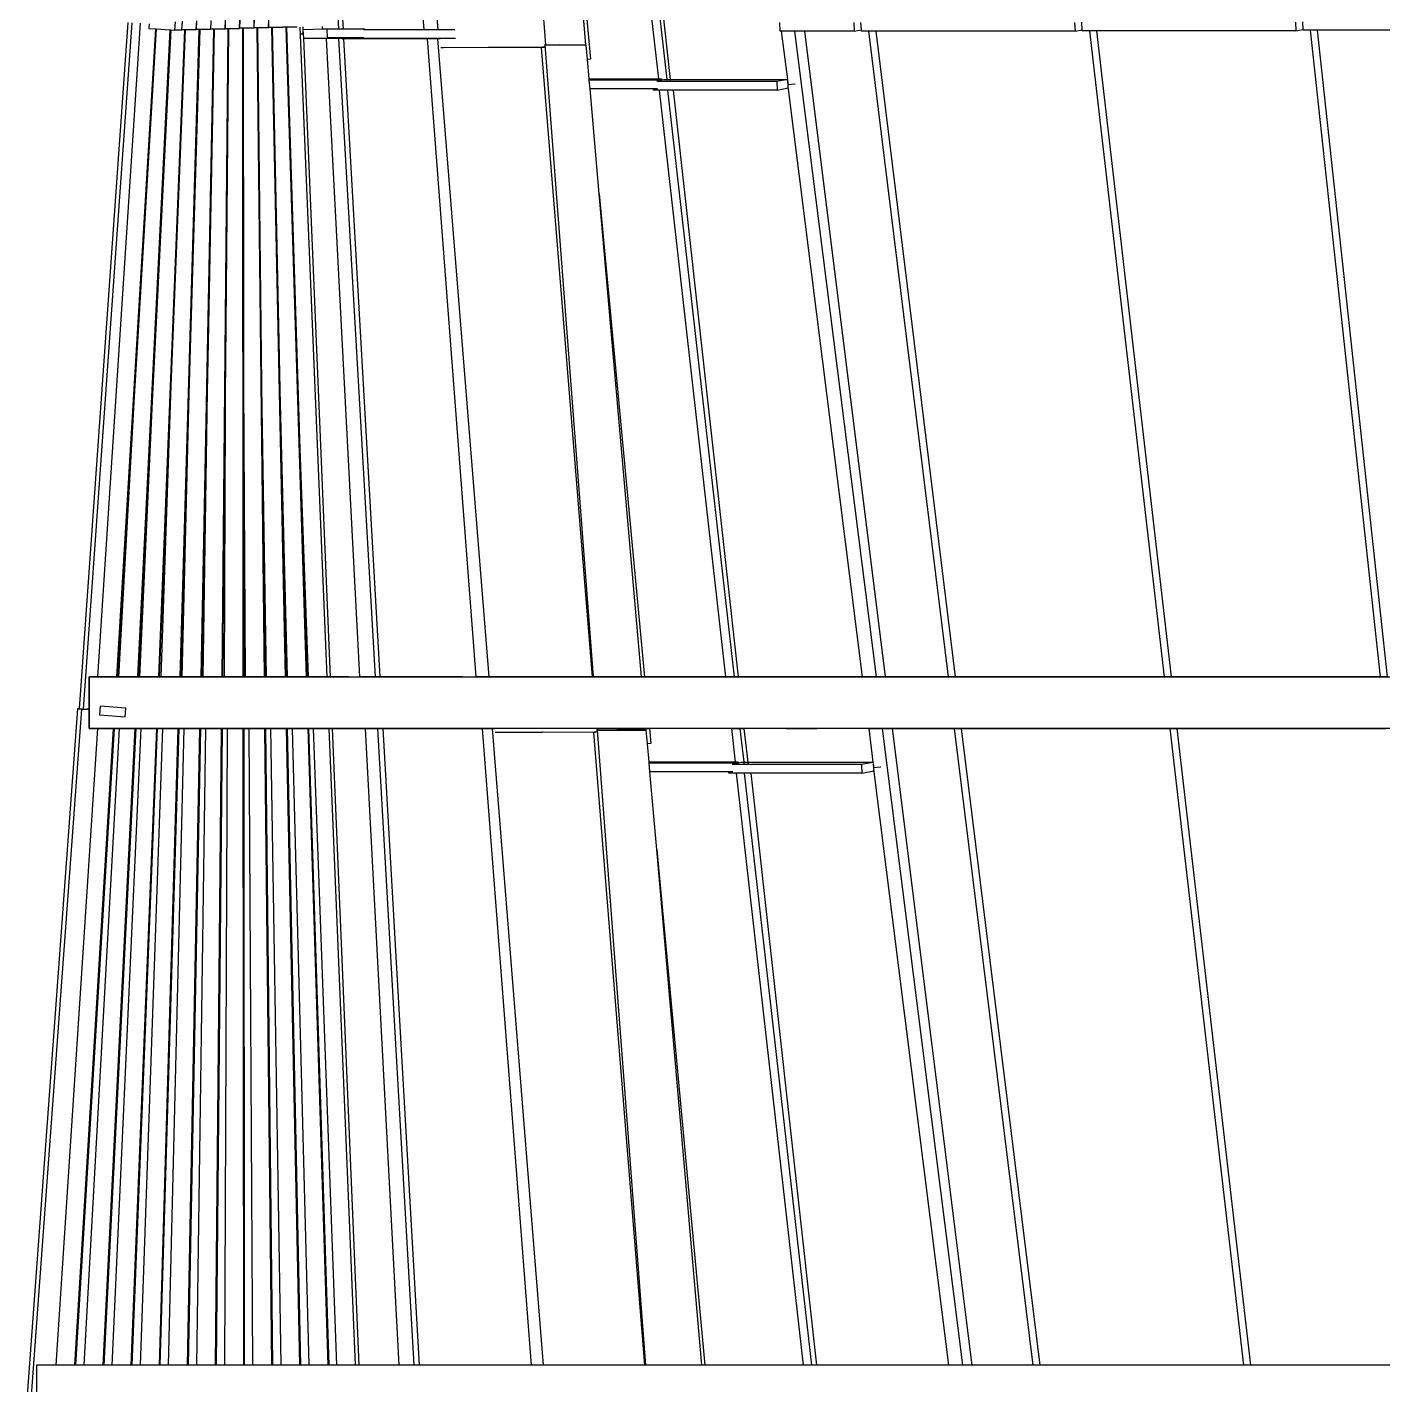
# Model space of a CAD drawing. Header units: millimetres. Extents: x 90964 to 877642, y 656808 to 1438307.
# Drawn here: x 805871 to 813749, y 1261913 to 1269802 of the extents above; entities that cross this region are included whole.
import ezdxf

# ---------------------------------------------------------------- set-up
doc = ezdxf.new("R2010")
doc.units = ezdxf.units.MM
doc.header["$LTSCALE"] = 300
doc.layers.add('ProfileEdges', color=7, linetype='Continuous')
doc.layers.add('SectionCutEdges', color=7, linetype='Continuous')

msp = doc.modelspace()

# ---------------------------------------------------------------- linework, layer by layer
at = {"color": 251}
for p, q in [((807455.5, 1273720.1), (807680.5, 1269790.4)), ((807481.6, 1273718.8), (807706.5, 1269790.4)), ((808177.1, 1269786.3), (807880.8, 1273718.8)), ((808259.3, 1269786.3), (807943.9, 1273718.8)), ((808577.8, 1273678.9), (808883.4, 1269698)), ((809095.8, 1273405.7), (809539.1, 1269500.8)), ((809145.1, 1273405.7), (809588.7, 1269498.4)), ((809174.1, 1273405.7), (809607.2, 1269498.4)), ((808864, 1272614.6), (809145.5, 1269615.9)), ((809118, 1269698.2), (808864, 1272614.6)), ((806281.1, 1266026.5), (806530.4, 1269824.2)), ((806617.1, 1269791.8), (806389.5, 1266026.5)), ((806621.2, 1269791.5), (806515.2, 1268037.4)), ((806770.9, 1269833.3), (806767.3, 1269785.9)), ((806770.3, 1269785.7), (806773.5, 1269835.6)), ((806854.6, 1269835.6), (806851.5, 1269788.2)), ((806854.5, 1269788), (806857.2, 1269838)), ((806953.5, 1269790.3), (806879.8, 1266026.5)), ((806957.6, 1269790.3), (806923.9, 1268069.2)), ((806935.7, 1269790.5), (806935.5, 1269788)), ((806938.2, 1269838), (806935.7, 1269790.5)), ((806935.7, 1269790.5), (806938.6, 1269790.3)), ((806938.6, 1269790.3), (806940.8, 1269840.3)), ((806953.5, 1269790.3), (806938.6, 1269790.3)), ((806957.6, 1269790.3), (806953.5, 1269790.3)), ((807019.7, 1269790.3), (806957.6, 1269790.3)), ((807037.7, 1269792.7), (807002.4, 1266026.5)), ((807019.8, 1269792.8), (807019.7, 1269790.3)), ((807021.9, 1269840.3), (807019.8, 1269792.8)), ((807019.8, 1269792.8), (807022.8, 1269792.7)), ((807022.8, 1269792.7), (807024.4, 1269842.6)), ((807037.7, 1269792.7), (807022.8, 1269792.7)), ((807041.8, 1269792.7), (807025.6, 1268071.9)), ((807041.8, 1269792.7), (807037.7, 1269792.7)), ((807103.8, 1269792.7), (807041.8, 1269792.7)), ((807103.9, 1269795), (807103.8, 1269792.7)), ((807105.5, 1269842.6), (807103.9, 1269795)), ((807103.9, 1269795), (807106.9, 1269795)), ((807106.9, 1269795), (807108, 1269845)), ((807121.8, 1269795), (807106.9, 1269795)), ((807121.8, 1269795), (807125, 1266026.5)), ((807125.9, 1269795), (807121.8, 1269795)), ((807187.9, 1269795), (807125.9, 1269795)), ((807125.9, 1269795), (807127.3, 1268072.6)), ((807188, 1269797.3), (807187.9, 1269795)), ((807189.1, 1269845), (807188, 1269797.3)), ((807188, 1269797.3), (807191, 1269797.3)), ((807191, 1269797.3), (807191.6, 1269847.3)), ((807205.9, 1269797.3), (807191, 1269797.3)), ((807205.9, 1269797.3), (807247.6, 1266026.5)), ((807210, 1269797.3), (807205.9, 1269797.3)), ((807272, 1269797.3), (807210, 1269797.3)), ((807210, 1269797.3), (807229, 1268071.3)), ((807272.7, 1269847.3), (807272, 1269799.6)), ((807272, 1269799.6), (807275, 1269799.6)), ((807272, 1269799.6), (807272, 1269797.3)), ((807275, 1269799.6), (807275.2, 1269849.6)), ((807289.9, 1269799.6), (807275, 1269799.6)), ((807289.9, 1269799.6), (807370.2, 1266026.5)), ((807294, 1269799.6), (807289.9, 1269799.6)), ((807356.1, 1269799.6), (807294, 1269799.6)), ((807294, 1269799.6), (807330.8, 1268067.8)), ((807356.1, 1269801.9), (807356.1, 1269801.3)), ((807373.9, 1269801.4), (807356.1, 1269801.3)), ((807356.1, 1269801.3), (807356.1, 1269799.6)), ((807378, 1269801.5), (807373.9, 1269801.4)), ((807373.9, 1269801.4), (807492.8, 1266026.5)), ((807440.1, 1269801.9), (807378, 1269801.5)), ((807378, 1269801.5), (807443.4, 1267723.6)), ((807614.1, 1266026.5), (807456.6, 1269802.3)), ((807472.1, 1269802.8), (807473.7, 1269763)), ((807587.8, 1269789.5), (807473.7, 1269785.5)), ((807587.8, 1269789.5), (807587, 1269806)), ((807614.7, 1269790.4), (807587.8, 1269789.5)), ((807616.3, 1269740.5), (807614.7, 1269790.4)), ((807680.5, 1269790.4), (807614.7, 1269790.4)), ((807706.5, 1269790.4), (807680.5, 1269790.4)), ((807833.3, 1269790.4), (807706.5, 1269790.4)), ((807833.3, 1269790.4), (807833.4, 1269786.3)), ((810246.8, 1269778), (810244.1, 1269827.8)), ((810674.4, 1269827.8), (810677.1, 1269778)), ((810718.6, 1269785.6), (810716.4, 1269828.6)), ((811958, 1269828.6), (811960.6, 1269778.9)), ((812002, 1269786.1), (811999.9, 1269831)), ((813241.6, 1269831), (813243.9, 1269781.1)), ((813285.4, 1269787.6), (813283.5, 1269833.3)), ((806700.9, 1269785.5), (806512.1, 1266026.5)), ((806705, 1269785.2), (806617.7, 1268048.4)), ((806785.1, 1269785.7), (806634.6, 1266026.5)), ((806789.2, 1269785.7), (806720, 1268057.4)), ((806767.1, 1269783.4), (806728.5, 1269783.4)), ((806869.3, 1269788), (806757.2, 1266026.5)), ((806767.3, 1269785.9), (806767.1, 1269783.4)), ((806767.3, 1269785.9), (806770.3, 1269785.7)), ((806785.1, 1269785.7), (806770.3, 1269785.7)), ((806789.2, 1269785.7), (806785.1, 1269785.7)), ((806851.3, 1269785.7), (806789.2, 1269785.7)), ((806873.4, 1269788), (806822, 1268064.3)), ((806851.5, 1269788.2), (806851.3, 1269785.7)), ((806851.5, 1269788.2), (806854.5, 1269788)), ((806869.3, 1269788), (806854.5, 1269788)), ((806873.4, 1269788), (806869.3, 1269788)), ((806935.5, 1269788), (806873.4, 1269788)), ((807461.8, 1269760.4), (807461, 1269760.3)), ((807461.2, 1269760.4), (807461.8, 1269760.5)), ((807475, 1269762.8), (807461.8, 1269760.4)), ((807461.8, 1269760.5), (807472.4, 1269762.7)), ((807461.8, 1269760.4), (807461.8, 1269760.5)), ((807472.4, 1269762.7), (807473.7, 1269763)), ((807472.4, 1269762.7), (807474.4, 1269762.8)), ((807473.7, 1269785.5), (807474.4, 1269762.8)), ((807474.4, 1269762.8), (807475, 1269762.8)), ((807475, 1269762.8), (807476.1, 1269735.6)), ((807476.1, 1269735.6), (807616.3, 1269740.5)), ((807609.7, 1269735.6), (807476.1, 1269735.6)), ((807476.1, 1269735.6), (807476.1, 1269735.6)), ((807476.1, 1269735.6), (807630.8, 1266026.5)), ((807804.5, 1266026.5), (807609.7, 1269735.6)), ((807680.3, 1269735.6), (807609.7, 1269735.6)), ((807826.7, 1269740.5), (807616.3, 1269740.5)), ((807680.3, 1269735.6), (807892.6, 1266026.5)), ((807693.9, 1269735.6), (807680.3, 1269735.6)), ((807702.1, 1269735.8), (807693.9, 1269735.6)), ((807728.7, 1269736.8), (807702.1, 1269735.8)), ((807702.1, 1269735.8), (807702.1, 1269734.2)), ((807702.1, 1269734.2), (807708.6, 1269734.3)), ((807708.6, 1269734.2), (807702.1, 1269734.2)), ((807708.6, 1269734.3), (807808.4, 1269736.3)), ((807708.6, 1269734.3), (807708.6, 1269734.2)), ((807708.6, 1269734.2), (807920.9, 1266026.5)), ((808198, 1269734.2), (807708.6, 1269734.2)), ((807808.4, 1269736.3), (807808.4, 1269740.1)), ((808197.9, 1269736.3), (807808.4, 1269736.3)), ((807833.4, 1269786.3), (807824.7, 1269786.3)), ((808177.1, 1269786.3), (807833.4, 1269786.3)), ((808259.3, 1269786.3), (808177.1, 1269786.3)), ((808198, 1269734.2), (808197.9, 1269736.3)), ((808258.1, 1269736.3), (808197.9, 1269736.3)), ((808479.8, 1266026.5), (808198, 1269734.2)), ((808258.2, 1269734.2), (808198, 1269734.2)), ((808258.2, 1269734.2), (808258.1, 1269736.3)), ((808270.5, 1269736.3), (808258.1, 1269736.3)), ((808555.6, 1266026.5), (808258.2, 1269734.2)), ((808259.3, 1269734.2), (808258.2, 1269734.2)), ((808267.9, 1269786.3), (808259.3, 1269786.3)), ((808270.6, 1269734.4), (808259.3, 1269734.2)), ((808355.8, 1269786.3), (808267.9, 1269786.3)), ((808359.8, 1269736.3), (808270.5, 1269736.3)), ((808331.1, 1269735.6), (808270.6, 1269734.4)), ((810255.3, 1269778), (810246.8, 1269778)), ((810290.6, 1269498.4), (810255.3, 1269778)), ((810295.1, 1269778), (810255.3, 1269778)), ((810331, 1269778), (810295.1, 1269778)), ((810331, 1269778), (810803.9, 1266026.5)), ((810389.6, 1269778), (810331, 1269778)), ((810858.3, 1266026.5), (810389.6, 1269778)), ((810677.1, 1269778), (810389.6, 1269778)), ((810677.1, 1269778), (810718.6, 1269785.6)), ((810719, 1269778.9), (810718.6, 1269785.6)), ((810760.9, 1269778.9), (810719, 1269778.9)), ((810760.9, 1269778.9), (811223.1, 1266026.5)), ((810802.1, 1269778.9), (810760.9, 1269778.9)), ((810802.1, 1269778.9), (811264.3, 1266026.5)), ((810865.7, 1269778.9), (810802.1, 1269778.9)), ((811960.6, 1269778.9), (810865.7, 1269778.9)), ((811960.6, 1269778.9), (812002, 1269786.1)), ((812002.3, 1269781.1), (812002, 1269786.1)), ((812043.9, 1269781.1), (812002.3, 1269781.1)), ((812043.9, 1269781.1), (812478.3, 1266026.5)), ((812085.1, 1269781.1), (812043.9, 1269781.1)), ((812085.1, 1269781.1), (812519.6, 1266026.5)), ((812148.6, 1269781.1), (812085.1, 1269781.1)), ((813243.9, 1269781.1), (812148.6, 1269781.1)), ((813243.9, 1269781.1), (813285.4, 1269787.6)), ((813285.5, 1269783.4), (813285.4, 1269787.6)), ((813326.9, 1269783.4), (813285.5, 1269783.4)), ((813326.9, 1269783.4), (813733.5, 1266026.5)), ((813368.2, 1269783.4), (813326.9, 1269783.4)), ((813368.2, 1269783.4), (813774.8, 1266026.5)), ((813431.5, 1269783.4), (813368.2, 1269783.4)), ((814527.2, 1269783.4), (813431.5, 1269783.4)), ((808274.4, 1269684.2), (808289.8, 1269684.3)), ((808289.8, 1269684.3), (808554.5, 1269685.3)), ((808555, 1269685.3), (808554.5, 1269685.3)), ((808555, 1269685.3), (808779.8, 1269686.1)), ((808780, 1269684.4), (808555, 1269685.3)), ((808779.8, 1269686.1), (808837.4, 1269686.3)), ((808779.8, 1269686.1), (808780, 1269684.4)), ((808837.7, 1269684.2), (808780, 1269684.4)), ((808837.4, 1269686.3), (808865.8, 1269686.4)), ((808837.7, 1269684.2), (808837.4, 1269686.3)), ((808860.7, 1269684.1), (808837.7, 1269684.2)), ((808860.7, 1269684.1), (808865.9, 1269684.7)), ((809157, 1266026.5), (808860.7, 1269684.1)), ((808865.8, 1269686.4), (808878.1, 1269686.5)), ((808865.9, 1269684.7), (808865.8, 1269686.4)), ((808865.9, 1269684.7), (808879.4, 1269686.3)), ((808877.2, 1269698.5), (808876.5, 1269698.5)), ((808878.4, 1269698.4), (808877.2, 1269698.5)), ((808879.9, 1269698.2), (808878.4, 1269698.4)), ((808879.9, 1269698.3), (808878.4, 1269698.4)), ((808879.9, 1269698.2), (808879.9, 1269698.3)), ((808881.1, 1269698.2), (808879.9, 1269698.3)), ((808880.1, 1269698.2), (808879.9, 1269698.2)), ((808881.1, 1269698.2), (808880.1, 1269698.2)), ((808880.1, 1269698.2), (809161, 1266026.5)), ((808883.4, 1269698), (808881.1, 1269698.2)), ((808883.4, 1269698), (808967, 1269698.1)), ((808967, 1269698.1), (809079.7, 1269698.2)), ((809079.7, 1269697.9), (808967, 1269698.1)), ((809079.7, 1269697.9), (809079.7, 1269698.2)), ((809079.7, 1269698.2), (809117.4, 1269698.2)), ((809119.9, 1269697.9), (809079.7, 1269697.9)), ((809119.9, 1269697.9), (809117.4, 1269698.2)), ((809117.4, 1269698.2), (809118, 1269698.2)), ((809127.3, 1269613.9), (809119.9, 1269697.9)), ((809145.5, 1269615.9), (809127.3, 1269613.9)), ((809137.1, 1269500.8), (809127.3, 1269613.9)), ((809137.1, 1269500.8), (809539.1, 1269500.8)), ((809137.8, 1269493.3), (809137.1, 1269500.8)), ((809556.2, 1269493.3), (809137.8, 1269493.3)), ((809142.2, 1269443.3), (809137.8, 1269493.3)), ((809556.2, 1269486.3), (809529.6, 1269486.3)), ((809539.1, 1269500.8), (809556.5, 1269500.8)), ((809556.3, 1269495.4), (809556.2, 1269493.3)), ((809556.2, 1269493.3), (809556.2, 1269486.3)), ((809556.5, 1269486.3), (809556.2, 1269486.3)), ((809556.5, 1269500.8), (809556.3, 1269495.4)), ((809556.3, 1269495.4), (809556.5, 1269495.5)), ((809556.5, 1269495.5), (809556.5, 1269500.8)), ((809556.5, 1269495.5), (809571.7, 1269498.4)), ((809556.5, 1269486.3), (809556.5, 1269495.5)), ((809590, 1269486.3), (809556.5, 1269486.3)), ((809571.7, 1269498.4), (809588.7, 1269498.4)), ((809588.7, 1269498.4), (809590, 1269486.3)), ((809588.7, 1269498.4), (809607.2, 1269498.4)), ((809608.5, 1269486.3), (809590, 1269486.3)), ((809607.2, 1269498.4), (809608.5, 1269486.3)), ((809607.2, 1269498.4), (810290.6, 1269498.4)), ((810228.2, 1269486.3), (809608.5, 1269486.3)), ((810290.6, 1269498.2), (810228.2, 1269486.3)), ((810228.2, 1269486.3), (810229.9, 1269436.4)), ((810290.6, 1269498.2), (810290.6, 1269498.4)), ((810291, 1269498.3), (810290.6, 1269498.2)), ((810292.1, 1269486.1), (810291.2, 1269493.4)), ((810292.5, 1269482.7), (810292.1, 1269486.1)), ((810292.2, 1269482.7), (810292.1, 1269486.1)), ((810292.2, 1269482.7), (810292.5, 1269482.7)), ((810292.3, 1269481), (810292.2, 1269482.7)), ((810292.7, 1269481), (810292.3, 1269481)), ((810292.7, 1269468.3), (810292.3, 1269481)), ((810292.7, 1269481), (810292.5, 1269482.7)), ((810294.3, 1269468.6), (810292.7, 1269481)), ((809509.7, 1269443.3), (809142.2, 1269443.3)), ((809195.4, 1268833.8), (809142.2, 1269443.3)), ((809510, 1269436.4), (809509.7, 1269443.3)), ((809533.3, 1269443.3), (809509.7, 1269443.3)), ((809542.9, 1269436.4), (809510, 1269436.4)), ((809542.9, 1269436.4), (809930, 1266026.5)), ((809591.5, 1269436.4), (809542.9, 1269436.4)), ((809591.5, 1269436.4), (809978.6, 1266026.5)), ((809625.5, 1269436.4), (809591.5, 1269436.4)), ((809625.5, 1269436.4), (810003.2, 1266026.5)), ((810229.9, 1269436.4), (809625.5, 1269436.4)), ((810229.9, 1269436.4), (810293.4, 1269448.6)), ((810292.7, 1269468.3), (810294.3, 1269468.6)), ((810294.3, 1269468.4), (810292.7, 1269468.2)), ((810292.7, 1269468.2), (810292.7, 1269468.3)), ((810293.1, 1269456.7), (810292.7, 1269468.2)), ((810725.5, 1266026.5), (810293.1, 1269456.7)), ((810293.4, 1269448.6), (810293.1, 1269456.7)), ((810294.3, 1269468.4), (810294.3, 1269468.6)), ((810294.4, 1269468.3), (810294.3, 1269468.4)), ((810294.4, 1269468.3), (810331.8, 1269472.4)), ((810331.8, 1269472.4), (810333.6, 1269472.6)), ((809195.4, 1268833.8), (809458.5, 1266026.5)), ((809440.7, 1266026.5), (809195.4, 1268833.8)), ((806720, 1268057.4), (806638.7, 1266026.5)), ((806649, 1266026.5), (806720, 1268057.4)), ((806822, 1268064.3), (806761.3, 1266026.5)), ((806771.6, 1266026.5), (806822, 1268064.3)), ((806923.9, 1268069.2), (806883.9, 1266026.5)), ((806894.2, 1266026.5), (806923.9, 1268069.2)), ((807025.6, 1268071.9), (807006.5, 1266026.5)), ((807016.8, 1266026.5), (807025.6, 1268071.9)), ((807139.4, 1266026.5), (807127.3, 1268072.6)), ((807127.3, 1268072.6), (807129.1, 1266026.5)), ((807262, 1266026.5), (807229, 1268071.3)), ((807229, 1268071.3), (807251.7, 1266026.5)), ((807384.6, 1266026.5), (807330.8, 1268067.8)), ((807330.8, 1268067.8), (807374.3, 1266026.5)), ((806515.2, 1268037.4), (806393.6, 1266026.5)), ((806403.7, 1266026.5), (806515.2, 1268037.4)), ((806617.7, 1268048.4), (806516.2, 1266026.5)), ((806526.4, 1266026.5), (806617.7, 1268048.4)), ((807505.4, 1266026.5), (807443.4, 1267723.6)), ((807443.4, 1267723.6), (807496.9, 1266026.5)), ((806163.9, 1265841), (806172.5, 1265840.9)), ((806197.4, 1265838.5), (806218.6, 1265838.8)), ((806220.7, 1265838.8), (806218.6, 1265838.8)), ((806220.7, 1265838.8), (806231.8, 1265839)), ((806231.8, 1265838.7), (806220.7, 1265838.8)), ((806038.6, 1262026.5), (806281.5, 1265726.5)), ((806370.5, 1265726.5), (806146.8, 1262026.5)), ((806376, 1265726.5), (806152.3, 1262026.5)), ((806202.1, 1262026.5), (806407.2, 1265726.5)), ((806496.1, 1265726.5), (806310.2, 1262026.5)), ((806501.6, 1265726.5), (806315.7, 1262026.5)), ((806365.5, 1262026.5), (806532.8, 1265726.5)), ((806621.7, 1265726.5), (806473.7, 1262026.5)), ((806627.2, 1265726.5), (806479.1, 1262026.5)), ((806529, 1262026.5), (806658.5, 1265726.5)), ((806747.4, 1265726.5), (806637.1, 1262026.5)), ((806752.8, 1265726.5), (806642.6, 1262026.5)), ((806692.5, 1262026.5), (806784.2, 1265726.5)), ((806873, 1265726.5), (806800.5, 1262026.5)), ((806878.5, 1265726.5), (806806, 1262026.5)), ((806856, 1262026.5), (806909.9, 1265726.5)), ((806998.7, 1265726.5), (806964, 1262026.5)), ((807004.1, 1265726.5), (806969.5, 1262026.5)), ((807019.4, 1262026.5), (807035.5, 1265726.5)), ((807124.3, 1265726.5), (807127.5, 1262026.5)), ((807129.8, 1265726.5), (807132.9, 1262026.5)), ((807182.9, 1262026.5), (807161.2, 1265726.5)), ((807250, 1265726.5), (807290.9, 1262026.5)), ((807255.5, 1265726.5), (807296.4, 1262026.5)), ((807346.4, 1262026.5), (807286.8, 1265726.5)), ((807375.7, 1265726.5), (807454.4, 1262026.5)), ((807381.1, 1265726.5), (807459.9, 1262026.5)), ((807509.8, 1262026.5), (807412.5, 1265726.5)), ((807501.4, 1265726.5), (807617.9, 1262026.5)), ((807506.8, 1265726.5), (807623.3, 1262026.5)), ((807670.9, 1262026.5), (807535.8, 1265726.5)), ((807779.4, 1262026.5), (807625.1, 1265726.5)), ((807644.2, 1265726.5), (807798.5, 1262026.5)), ((808033.6, 1262026.5), (807837.5, 1265726.5)), ((807906.8, 1265726.5), (808118.6, 1262026.5)), ((807937, 1265726.5), (808148.8, 1262026.5)), ((808800.8, 1262026.5), (808517.6, 1265726.5)), ((808872, 1262026.5), (808575.2, 1265726.5)), ((808590.5, 1265704.3), (808606.1, 1265704.3)), ((808606.1, 1265704.3), (808865.1, 1265705.3)), ((808865.8, 1265705.3), (808865.1, 1265705.3)), ((808865.8, 1265705.3), (809166.1, 1265706.4)), ((809163.1, 1265704.2), (808865.8, 1265705.3)), ((809163.1, 1265704.2), (809166.3, 1265704.5)), ((809460.8, 1262026.5), (809163.1, 1265704.2)), ((809166.1, 1265706.4), (809166.3, 1265704.5)), ((809166.1, 1265706.4), (809171.1, 1265706.4)), ((809166.3, 1265704.5), (809171.2, 1265705.1)), ((809171.1, 1265706.4), (809181.1, 1265706.5)), ((809171.2, 1265705.1), (809171.1, 1265706.4)), ((809171.2, 1265705.1), (809181.8, 1265706.3)), ((809180.2, 1265717.8), (809179.9, 1265717.8)), ((809181, 1265717.7), (809180.2, 1265717.8)), ((809182.1, 1265717.5), (809181, 1265717.7)), ((809182.1, 1265717.5), (809181, 1265717.7)), ((809182.1, 1265717.5), (809182.1, 1265717.5)), ((809182.4, 1265717.4), (809182.1, 1265717.5)), ((809183, 1265717.4), (809182.1, 1265717.5)), ((809183, 1265717.4), (809182.4, 1265717.4)), ((809182.4, 1265717.4), (809464.2, 1262026.5)), ((809184.7, 1265717.2), (809183, 1265717.4)), ((809184, 1265726.5), (809184.7, 1265717.2)), ((809184.7, 1265717.2), (809298.4, 1265717.3)), ((809298.4, 1265717.3), (809428.7, 1265717.4)), ((809428.7, 1265717.2), (809298.4, 1265717.3)), ((809428.7, 1265717.4), (809467.2, 1265717.5)), ((809428.7, 1265717.2), (809428.7, 1265717.4)), ((809468.9, 1265717.2), (809428.7, 1265717.2)), ((809467.7, 1265717.5), (809466.9, 1265726.5)), ((809468.9, 1265717.2), (809467.2, 1265717.5)), ((809467.2, 1265717.5), (809467.7, 1265717.5)), ((809475.8, 1265638.1), (809468.9, 1265717.2)), ((809486.6, 1265726.5), (809494.7, 1265640.1)), ((809964, 1265726.5), (809986, 1265532.5)), ((810012.7, 1265726.5), (810034.9, 1265530.2)), ((810036.4, 1265726.5), (810058.2, 1265530.2)), ((810788.1, 1265530.2), (810763.3, 1265726.5)), ((810839.2, 1265726.5), (811305.6, 1262026.5)), ((811362.2, 1262026.5), (810900.1, 1265726.5)), ((811258.8, 1265726.5), (811714.5, 1262026.5)), ((811299.2, 1265726.5), (811755, 1262026.5)), ((812511.8, 1265726.5), (812939.8, 1262026.5)), ((812552.2, 1265726.5), (812980.3, 1262026.5)), ((809494.7, 1265640.1), (809475.8, 1265638.1)), ((809485.1, 1265532.5), (809475.8, 1265638.1)), ((809485.1, 1265532.5), (809986, 1265532.5)), ((809485.8, 1265524.2), (809485.1, 1265532.5)), ((809986, 1265532.5), (810003, 1265532.5)), ((809986, 1265532.5), (809987, 1265524.5)), ((810003, 1265527.4), (810003, 1265532.5)), ((810003, 1265527.4), (810017.9, 1265530.2)), ((810017.9, 1265530.2), (810034.9, 1265530.2)), ((810034.9, 1265530.2), (810036.4, 1265517.2)), ((810034.9, 1265530.2), (810058.2, 1265530.2)), ((810058.2, 1265530.2), (810059.6, 1265517.2)), ((810058.2, 1265530.2), (810788.1, 1265530.2)), ((810788.1, 1265529.9), (810718.8, 1265517.2)), ((810788.1, 1265529.9), (810788.1, 1265530.2)), ((810788.7, 1265530.1), (810788.1, 1265529.9)), ((809985.1, 1265524.2), (809485.8, 1265524.2)), ((809490.2, 1265474.2), (809485.8, 1265524.2)), ((809949.1, 1265474.2), (809490.2, 1265474.2)), ((809529.6, 1265023.3), (809490.2, 1265474.2)), ((809949.4, 1265467.4), (809949.1, 1265474.2)), ((809972, 1265474.2), (809949.1, 1265474.2)), ((809990.5, 1265467.4), (809949.4, 1265467.4)), ((809994.7, 1265517.2), (809968.2, 1265517.2)), ((809985.1, 1265524.2), (809987, 1265524.5)), ((809987, 1265524.2), (809985.1, 1265524.2)), ((809987, 1265524.5), (810003, 1265527.4)), ((809987, 1265524.5), (809987, 1265524.2)), ((809994.7, 1265524.2), (809987, 1265524.2)), ((809990.5, 1265467.4), (810381.1, 1262026.5)), ((810038.5, 1265467.4), (809990.5, 1265467.4)), ((809994.7, 1265524.2), (809994.7, 1265517.2)), ((810003, 1265517.2), (809994.7, 1265517.2)), ((810003, 1265517.2), (810003, 1265527.4)), ((810036.4, 1265517.2), (810003, 1265517.2)), ((810059.6, 1265517.2), (810036.4, 1265517.2)), ((810038.5, 1265467.4), (810429.1, 1262026.5)), ((810076.6, 1265467.4), (810038.5, 1265467.4)), ((810718.8, 1265517.2), (810059.6, 1265517.2)), ((810076.6, 1265467.4), (810457.7, 1262026.5)), ((810720.9, 1265467.4), (810076.6, 1265467.4)), ((810718.8, 1265517.2), (810720.9, 1265467.4)), ((810720.9, 1265467.4), (810791.4, 1265480.4)), ((810790, 1265515.2), (810789, 1265522.5)), ((810790.2, 1265513.3), (810790, 1265515.2)), ((810790, 1265513.3), (810790, 1265515.2)), ((810790.2, 1265513.3), (810790, 1265513.3)), ((810790.6, 1265500.3), (810790, 1265513.3)), ((810791.8, 1265500.6), (810790.2, 1265513.3)), ((810790.6, 1265500.3), (810791.8, 1265500.6)), ((810791.8, 1265500.4), (810790.6, 1265500.3)), ((810790.9, 1265491.1), (810790.6, 1265500.3)), ((810790.6, 1265500.3), (810790.6, 1265500.3)), ((811227.7, 1262026.5), (810790.9, 1265491.1)), ((810791.4, 1265480.4), (810790.9, 1265491.1)), ((810791.8, 1265500.3), (810829.6, 1265504.3)), ((810791.8, 1265500.4), (810791.8, 1265500.6)), ((810791.8, 1265500.3), (810791.8, 1265500.4)), ((810829.6, 1265504.3), (810831, 1265504.5)), ((809529.6, 1265023.3), (809809.9, 1262026.5)), ((809791.9, 1262026.5), (809529.6, 1265023.3))]:
    msp.add_line(p, q, dxfattribs=at)
at = {"layer": 'ProfileEdges'}
for points in [[(828274.1, 1265726.5), (806231.8, 1265726.5), (806231.8, 1266026.5), (828274.1, 1266026.5)], [(846388.1, 1262026.5), (805925.6, 1262026.5), (805925.6, 1261726.5), (846388.1, 1261726.5)]]:
    msp.add_lwpolyline(points, close=True, dxfattribs=at)
at = {"layer": 'SectionCutEdges', "color": 251}
for p, q in [((806456.5, 1269828.7), (806172.5, 1265840.9)), ((806197.4, 1265838.5), (806481.5, 1269826.9)), ((806580.7, 1269820.9), (806578.7, 1269794.7)), ((806578.7, 1269794.7), (806617.1, 1269791.8)), ((806617.1, 1269791.8), (806621.2, 1269791.5)), ((806621.2, 1269791.5), (806700.9, 1269785.5)), ((806728.5, 1269783.4), (806732.2, 1269833.3)), ((806700.9, 1269785.5), (806705, 1269785.2)), ((806705, 1269785.2), (806728.5, 1269783.4)), ((806281.1, 1266026.5), (806231.8, 1266026.5)), ((806231.8, 1266026.5), (806231.8, 1265839)), ((806314.7, 1266026.5), (806281.1, 1266026.5)), ((806389.5, 1266026.5), (806314.7, 1266026.5)), ((806393.6, 1266026.5), (806389.5, 1266026.5)), ((806403.7, 1266026.5), (806393.6, 1266026.5)), ((806437.3, 1266026.5), (806403.7, 1266026.5)), ((806512.1, 1266026.5), (806437.3, 1266026.5)), ((806516.2, 1266026.5), (806512.1, 1266026.5)), ((806526.4, 1266026.5), (806516.2, 1266026.5)), ((806559.9, 1266026.5), (806526.4, 1266026.5)), ((806634.6, 1266026.5), (806559.9, 1266026.5)), ((806638.7, 1266026.5), (806634.6, 1266026.5)), ((806649, 1266026.5), (806638.7, 1266026.5)), ((806682.5, 1266026.5), (806649, 1266026.5)), ((806757.2, 1266026.5), (806682.5, 1266026.5)), ((806761.3, 1266026.5), (806757.2, 1266026.5)), ((806771.6, 1266026.5), (806761.3, 1266026.5)), ((806805.1, 1266026.5), (806771.6, 1266026.5)), ((806879.8, 1266026.5), (806805.1, 1266026.5)), ((806883.9, 1266026.5), (806879.8, 1266026.5)), ((806894.2, 1266026.5), (806883.9, 1266026.5)), ((806927.7, 1266026.5), (806894.2, 1266026.5)), ((807002.4, 1266026.5), (806927.7, 1266026.5)), ((807006.5, 1266026.5), (807002.4, 1266026.5)), ((807016.8, 1266026.5), (807006.5, 1266026.5)), ((807050.3, 1266026.5), (807016.8, 1266026.5)), ((807125, 1266026.5), (807050.3, 1266026.5)), ((807129.1, 1266026.5), (807125, 1266026.5)), ((807139.4, 1266026.5), (807129.1, 1266026.5)), ((807172.8, 1266026.5), (807139.4, 1266026.5)), ((807247.6, 1266026.5), (807172.8, 1266026.5)), ((807251.7, 1266026.5), (807247.6, 1266026.5)), ((807262, 1266026.5), (807251.7, 1266026.5)), ((807295.4, 1266026.5), (807262, 1266026.5)), ((807370.2, 1266026.5), (807295.4, 1266026.5)), ((807374.3, 1266026.5), (807370.2, 1266026.5)), ((807384.6, 1266026.5), (807374.3, 1266026.5)), ((807418, 1266026.5), (807384.6, 1266026.5)), ((807492.8, 1266026.5), (807418, 1266026.5)), ((807496.9, 1266026.5), (807492.8, 1266026.5)), ((807505.4, 1266026.5), (807496.9, 1266026.5)), ((807538.6, 1266026.5), (807505.4, 1266026.5)), ((807614.1, 1266026.5), (807538.6, 1266026.5)), ((807616.8, 1266026.5), (807614.1, 1266026.5)), ((807630.8, 1266026.5), (807616.8, 1266026.5)), ((807738.7, 1266026.5), (807630.8, 1266026.5)), ((807738.7, 1266026.5), (807804.5, 1266026.5)), ((807831.5, 1266026.5), (807804.5, 1266026.5)), ((807892.6, 1266026.5), (807831.5, 1266026.5)), ((807920.9, 1266026.5), (807892.6, 1266026.5)), ((808402.4, 1266026.5), (807920.9, 1266026.5)), ((808402.4, 1266026.5), (808479.8, 1266026.5)), ((808496.2, 1266026.5), (808479.8, 1266026.5)), ((808555.6, 1266026.5), (808496.2, 1266026.5)), ((808567, 1266026.5), (808555.6, 1266026.5)), ((809157, 1266026.5), (808567, 1266026.5)), ((809157.5, 1266026.5), (809157, 1266026.5)), ((809161, 1266026.5), (809157.5, 1266026.5)), ((809440.7, 1266026.5), (809161, 1266026.5)), ((809458.5, 1266026.5), (809440.7, 1266026.5)), ((809776, 1266026.5), (809458.5, 1266026.5)), ((809930, 1266026.5), (809776, 1266026.5)), ((809978.6, 1266026.5), (809930, 1266026.5)), ((809997.8, 1266026.5), (809978.6, 1266026.5)), ((810003.2, 1266026.5), (809997.8, 1266026.5)), ((810057.8, 1266026.5), (810003.2, 1266026.5)), ((810684.7, 1266026.5), (810057.8, 1266026.5)), ((810725.5, 1266026.5), (810684.7, 1266026.5)), ((810766.1, 1266026.5), (810725.5, 1266026.5)), ((810803.9, 1266026.5), (810766.1, 1266026.5)), ((810846.1, 1266026.5), (810803.9, 1266026.5)), ((810858.3, 1266026.5), (810846.1, 1266026.5)), ((811223.1, 1266026.5), (810858.3, 1266026.5)), ((811264.3, 1266026.5), (811223.1, 1266026.5)), ((811307.7, 1266026.5), (811264.3, 1266026.5)), ((811316.7, 1266026.5), (811307.7, 1266026.5)), ((812478.3, 1266026.5), (811316.7, 1266026.5)), ((812519.6, 1266026.5), (812478.3, 1266026.5)), ((812562.9, 1266026.5), (812519.6, 1266026.5)), ((812571.8, 1266026.5), (812562.9, 1266026.5)), ((813733.5, 1266026.5), (812571.8, 1266026.5)), ((813774.8, 1266026.5), (813733.5, 1266026.5)), ((806294.7, 1265856.2), (806290.8, 1265806.3)), ((806444.7, 1265844.7), (806294.7, 1265856.2)), ((806440.9, 1265794.8), (806444.7, 1265844.7)), ((806163.9, 1265841), (805870.9, 1261853.1)), ((805895.8, 1261850), (806189, 1265839.1)), ((806172.4, 1265840.3), (806163.9, 1265841)), ((806172.5, 1265840.9), (806172.4, 1265840.3)), ((806189, 1265839.1), (806172.4, 1265840.3)), ((806172.4, 1265840.3), (806172.4, 1265840.2)), ((806172.4, 1265840.2), (806189, 1265839.1)), ((806189, 1265839.1), (806189, 1265839.1)), ((806189, 1265839.1), (806197.4, 1265838.5)), ((806231.8, 1265839), (806231.8, 1265838.7)), ((806231.8, 1265838.7), (806231.8, 1265726.5)), ((806290.8, 1265806.3), (806440.9, 1265794.8)), ((806231.8, 1265726.5), (806281.5, 1265726.5)), ((806281.5, 1265726.5), (806316.4, 1265726.5)), ((806316.4, 1265726.5), (806370.5, 1265726.5)), ((806370.5, 1265726.5), (806376, 1265726.5)), ((806376, 1265726.5), (806407.2, 1265726.5)), ((806407.2, 1265726.5), (806439, 1265726.5)), ((806439, 1265726.5), (806496.1, 1265726.5)), ((806496.1, 1265726.5), (806501.6, 1265726.5)), ((806501.6, 1265726.5), (806532.8, 1265726.5)), ((806532.8, 1265726.5), (806561.6, 1265726.5)), ((806561.6, 1265726.5), (806621.7, 1265726.5)), ((806621.7, 1265726.5), (806627.2, 1265726.5)), ((806627.2, 1265726.5), (806658.5, 1265726.5)), ((806658.5, 1265726.5), (806684.1, 1265726.5)), ((806684.1, 1265726.5), (806747.4, 1265726.5)), ((806747.4, 1265726.5), (806752.8, 1265726.5)), ((806752.8, 1265726.5), (806784.2, 1265726.5)), ((806784.2, 1265726.5), (806806.7, 1265726.5)), ((806806.7, 1265726.5), (806873, 1265726.5)), ((806873, 1265726.5), (806878.5, 1265726.5)), ((806878.5, 1265726.5), (806909.9, 1265726.5)), ((806909.9, 1265726.5), (806929.3, 1265726.5)), ((806929.3, 1265726.5), (806998.7, 1265726.5)), ((806998.7, 1265726.5), (807004.1, 1265726.5)), ((807004.1, 1265726.5), (807035.5, 1265726.5)), ((807035.5, 1265726.5), (807051.8, 1265726.5)), ((807051.8, 1265726.5), (807124.3, 1265726.5)), ((807124.3, 1265726.5), (807129.8, 1265726.5)), ((807129.8, 1265726.5), (807161.2, 1265726.5)), ((807161.2, 1265726.5), (807174.4, 1265726.5)), ((807174.4, 1265726.5), (807250, 1265726.5)), ((807250, 1265726.5), (807255.5, 1265726.5)), ((807255.5, 1265726.5), (807286.8, 1265726.5)), ((807286.8, 1265726.5), (807296.9, 1265726.5)), ((807296.9, 1265726.5), (807375.7, 1265726.5)), ((807375.7, 1265726.5), (807381.1, 1265726.5)), ((807381.1, 1265726.5), (807412.5, 1265726.5)), ((807412.5, 1265726.5), (807419.5, 1265726.5)), ((807419.5, 1265726.5), (807501.4, 1265726.5)), ((807501.4, 1265726.5), (807506.8, 1265726.5)), ((807506.8, 1265726.5), (807535.8, 1265726.5)), ((807535.8, 1265726.5), (807540, 1265726.5)), ((807540, 1265726.5), (807625.1, 1265726.5)), ((807625.1, 1265726.5), (807628.7, 1265726.5)), ((807628.7, 1265726.5), (807644.2, 1265726.5)), ((807644.2, 1265726.5), (807812.6, 1265726.5)), ((807812.6, 1265726.5), (807837.5, 1265726.5)), ((807837.5, 1265726.5), (807845.3, 1265726.5)), ((807845.3, 1265726.5), (807906.8, 1265726.5)), ((807906.8, 1265726.5), (807937, 1265726.5)), ((807937, 1265726.5), (807955.3, 1265726.5)), ((807955.3, 1265726.5), (808470.2, 1265726.5)), ((808470.2, 1265726.5), (808517.6, 1265726.5)), ((808517.6, 1265726.5), (808524.6, 1265726.5)), ((808524.6, 1265726.5), (808575.2, 1265726.5)), ((808575.2, 1265726.5), (808580.6, 1265726.5)), ((808580.6, 1265726.5), (808588.8, 1265726.5)), ((809179.3, 1265726.5), (808588.8, 1265726.5)), ((809179.3, 1265726.5), (809183, 1265726.5)), ((809183, 1265726.5), (809184, 1265726.5)), ((809184, 1265726.5), (809335, 1265726.5)), ((809335, 1265726.5), (809438.9, 1265726.5)), ((809438.9, 1265726.5), (809466.9, 1265726.5)), ((809466.9, 1265726.5), (809486.6, 1265726.5)), ((809964, 1265726.5), (809486.6, 1265726.5)), ((809964, 1265726.5), (810012.7, 1265726.5)), ((810012.7, 1265726.5), (810025.1, 1265726.5)), ((810025.1, 1265726.5), (810036.4, 1265726.5)), ((810282.5, 1265726.5), (810036.4, 1265726.5)), ((810282.5, 1265726.5), (810460.1, 1265726.5)), ((810763.3, 1265726.5), (810460.1, 1265726.5)), ((810763.3, 1265726.5), (810803, 1265726.5)), ((810803, 1265726.5), (810839.2, 1265726.5)), ((810839.2, 1265726.5), (810866, 1265726.5)), ((810866, 1265726.5), (810900.1, 1265726.5)), ((810900.1, 1265726.5), (811258.8, 1265726.5)), ((811258.8, 1265726.5), (811299.2, 1265726.5)), ((811299.2, 1265726.5), (811327.1, 1265726.5)), ((811327.1, 1265726.5), (811365.1, 1265726.5)), ((811365.1, 1265726.5), (812511.8, 1265726.5)), ((812511.8, 1265726.5), (812552.2, 1265726.5)), ((812552.2, 1265726.5), (812581.9, 1265726.5)), ((812581.9, 1265726.5), (812617.9, 1265726.5)), ((812617.9, 1265726.5), (813764.7, 1265726.5)), ((806038.6, 1262026.5), (805925.6, 1262026.5)), ((805925.6, 1262026.5), (805925.6, 1261850.3)), ((806072.1, 1262026.5), (806038.6, 1262026.5)), ((806146.8, 1262026.5), (806072.1, 1262026.5)), ((806152.3, 1262026.5), (806146.8, 1262026.5)), ((806202.1, 1262026.5), (806152.3, 1262026.5)), ((806235.6, 1262026.5), (806202.1, 1262026.5)), ((806310.2, 1262026.5), (806235.6, 1262026.5)), ((806315.7, 1262026.5), (806310.2, 1262026.5)), ((806365.5, 1262026.5), (806315.7, 1262026.5)), ((806399.1, 1262026.5), (806365.5, 1262026.5)), ((806473.7, 1262026.5), (806399.1, 1262026.5)), ((806479.1, 1262026.5), (806473.7, 1262026.5)), ((806529, 1262026.5), (806479.1, 1262026.5)), ((806562.5, 1262026.5), (806529, 1262026.5)), ((806637.1, 1262026.5), (806562.5, 1262026.5)), ((806642.6, 1262026.5), (806637.1, 1262026.5)), ((806692.5, 1262026.5), (806642.6, 1262026.5)), ((806726, 1262026.5), (806692.5, 1262026.5)), ((806800.5, 1262026.5), (806726, 1262026.5)), ((806806, 1262026.5), (806800.5, 1262026.5)), ((806856, 1262026.5), (806806, 1262026.5)), ((806889.5, 1262026.5), (806856, 1262026.5)), ((806964, 1262026.5), (806889.5, 1262026.5)), ((806969.5, 1262026.5), (806964, 1262026.5)), ((807019.4, 1262026.5), (806969.5, 1262026.5)), ((807052.9, 1262026.5), (807019.4, 1262026.5)), ((807127.5, 1262026.5), (807052.9, 1262026.5)), ((807132.9, 1262026.5), (807127.5, 1262026.5)), ((807182.9, 1262026.5), (807132.9, 1262026.5)), ((807216.4, 1262026.5), (807182.9, 1262026.5)), ((807290.9, 1262026.5), (807216.4, 1262026.5)), ((807296.4, 1262026.5), (807290.9, 1262026.5)), ((807346.4, 1262026.5), (807296.4, 1262026.5)), ((807379.9, 1262026.5), (807346.4, 1262026.5)), ((807454.4, 1262026.5), (807379.9, 1262026.5)), ((807459.9, 1262026.5), (807454.4, 1262026.5)), ((807509.8, 1262026.5), (807459.9, 1262026.5)), ((807543.3, 1262026.5), (807509.8, 1262026.5)), ((807617.9, 1262026.5), (807543.3, 1262026.5)), ((807623.3, 1262026.5), (807617.9, 1262026.5)), ((807670.9, 1262026.5), (807623.3, 1262026.5)), ((807704.1, 1262026.5), (807670.9, 1262026.5)), ((807779.4, 1262026.5), (807704.1, 1262026.5)), ((807783, 1262026.5), (807779.4, 1262026.5)), ((807798.5, 1262026.5), (807783, 1262026.5)), ((807964.1, 1262026.5), (807798.5, 1262026.5)), ((808033.6, 1262026.5), (807964.1, 1262026.5)), ((808059.7, 1262026.5), (808033.6, 1262026.5)), ((808118.6, 1262026.5), (808059.7, 1262026.5)), ((808148.8, 1262026.5), (808118.6, 1262026.5)), ((808723.4, 1262026.5), (808148.8, 1262026.5)), ((808800.8, 1262026.5), (808723.4, 1262026.5)), ((808815.8, 1262026.5), (808800.8, 1262026.5)), ((808872, 1262026.5), (808815.8, 1262026.5)), ((808884.7, 1262026.5), (808872, 1262026.5)), ((809460.8, 1262026.5), (808884.7, 1262026.5)), ((809461.5, 1262026.5), (809460.8, 1262026.5)), ((809464.2, 1262026.5), (809461.5, 1262026.5)), ((809791.9, 1262026.5), (809464.2, 1262026.5)), ((809809.9, 1262026.5), (809791.9, 1262026.5)), ((810241.1, 1262026.5), (809809.9, 1262026.5)), ((810381.1, 1262026.5), (810241.1, 1262026.5)), ((810429.1, 1262026.5), (810381.1, 1262026.5)), ((810451.3, 1262026.5), (810429.1, 1262026.5)), ((810457.7, 1262026.5), (810451.3, 1262026.5)), ((810505.4, 1262026.5), (810457.7, 1262026.5)), ((811196.1, 1262026.5), (810505.4, 1262026.5)), ((811227.7, 1262026.5), (811196.1, 1262026.5)), ((811268, 1262026.5), (811227.7, 1262026.5)), ((811305.6, 1262026.5), (811268, 1262026.5)), ((811349.5, 1262026.5), (811305.6, 1262026.5)), ((811362.2, 1262026.5), (811349.5, 1262026.5)), ((811714.5, 1262026.5), (811362.2, 1262026.5)), ((811755, 1262026.5), (811714.5, 1262026.5)), ((811800.1, 1262026.5), (811755, 1262026.5)), ((811809.3, 1262026.5), (811800.1, 1262026.5)), ((812939.8, 1262026.5), (811809.3, 1262026.5)), ((812980.3, 1262026.5), (812939.8, 1262026.5)), ((813025.3, 1262026.5), (812980.3, 1262026.5)), ((813034.5, 1262026.5), (813025.3, 1262026.5)), ((814165.1, 1262026.5), (813034.5, 1262026.5))]:
    msp.add_line(p, q, dxfattribs=at)

doc.saveas('drawing.dxf')
